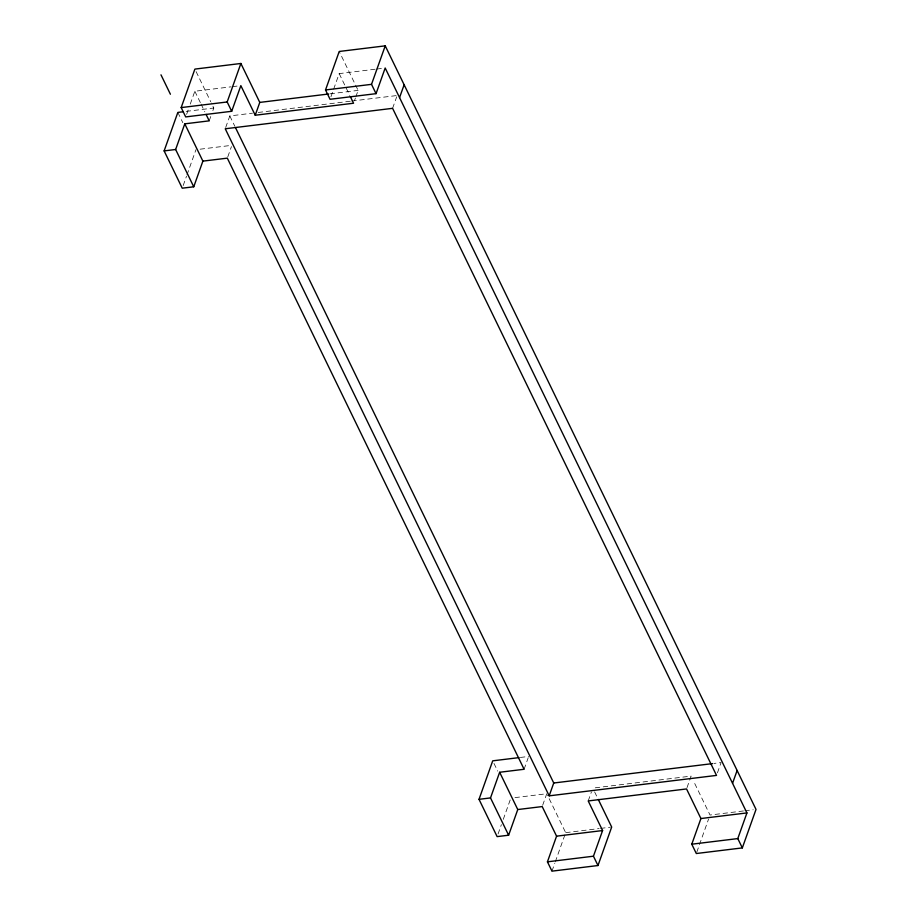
<?xml version="1.0" encoding="UTF-8"?>
<svg xmlns="http://www.w3.org/2000/svg" width="917" height="917" viewBox="0 0 917 917"><rect width="100%" height="100%" fill="white"/><g stroke="black" fill="none" stroke-linecap="round" stroke-linejoin="round"><path stroke-width="0.69" stroke-dasharray="4.58 3.44" d="M186.621 114.35L188.444 109.215M190.266 104.079L194.84 91.253L231.084 86.828M183.194 185.543L186.495 176.247M186.965 174.918L195.951 149.7M209.214 120.849L211.036 115.714M212.87 110.59L213.787 108.023L211.346 103.002M225.697 127.486L229.812 115.943L252.507 113.169M227.783 156.864L231.439 146.594M330.957 96.721L339.187 73.624L375.431 69.199M354.478 100.652L355.383 98.096M355.842 96.812L358.123 90.393L339.221 51.467M392.591 108.332L396.706 96.789M498.069 833.966L501.381 824.67M503.273 819.362L510.356 799.452M524.1 769.271L528.203 757.729M542.658 805.286L546.773 793.732M551.965 871.15L554.808 863.184M555.278 861.854L565.674 832.659L547.38 794.993M588.21 800.942L591.408 791.967M687.005 787.657L691.12 776.103L592.783 788.116M717.438 772.836L721.094 762.566L713.999 763.437M696.782 852.191L708.6 819.007M232.482 86.656L238.053 85.969M376.83 69.027L382.4 68.339M186.14 111.393L213.787 108.023M330.028 93.821L358.123 90.393M258.181 112.47L350.363 101.214M351.773 101.042L397.164 95.506M200.101 149.196L230.511 145.482M520.375 757.453L528.662 756.445M514.976 797.618L545.386 793.904M565.674 832.659L599.133 828.567M600.532 828.406L610.286 827.214M743.481 810.949L710.022 815.03L693.561 781.124M744.868 810.777L753.235 809.757M339.187 73.624L349.813 95.506M594.606 791.887L597.655 798.157M229.812 115.943L234.809 126.237M196.1 71.606L210.738 101.741M194.84 91.253L200.468 102.83M201.087 104.125L204.835 111.84M177.841 112.413L182.838 122.695M493.965 763.403L497.713 771.117"/><path stroke-width="1.38" d="M206.084 114.419L209.214 120.849L184.775 123.841L202.886 161.128L193.751 186.793L182.242 188.191L164.132 150.904L177.841 112.413L183.366 111.736M255.224 115.233L240.85 85.636L231.703 111.289L185.704 116.918L181.176 107.587L194.885 69.096L240.884 63.479L259.786 102.406L255.224 115.233L353.561 103.22L350.432 96.789M193.751 186.793L175.64 149.494L184.775 123.841M231.703 111.289L227.175 101.97L240.884 63.479M742.323 847.904L737.795 838.585L746.931 812.921L385.186 68.007L376.05 93.66L330.051 99.288L325.524 89.958L339.221 51.467L385.232 45.85L756.021 809.413L742.323 847.904L696.312 853.521L691.785 844.202L700.92 818.537L686.546 788.941L588.21 800.942L602.584 830.55L593.448 856.203L597.976 865.533L551.965 871.15L547.438 861.831L556.573 836.166L542.199 806.57L517.761 809.551L508.626 835.215L497.129 836.613L479.018 799.326L492.716 760.835L518.988 757.625M376.05 93.66L371.523 84.341L385.232 45.85M399.56 97.603L404.133 84.777M508.626 835.215L490.515 797.916L499.65 772.263L524.1 769.271L227.324 158.148L202.886 161.128M549.18 795.841L225.238 128.77L392.591 108.332L716.521 775.404L549.18 795.841L553.742 783.003L235.44 127.532M597.976 865.533L611.685 827.042L598.262 799.418M732.557 783.313L737.119 770.486M181.176 107.587L227.175 101.97M325.524 89.958L371.523 84.341M259.786 102.406L328.63 93.992M164.132 150.904L175.64 149.494M553.742 783.003L712.589 763.609M479.018 799.326L490.515 797.916M556.573 836.166L602.584 830.55M700.92 818.537L746.931 812.921M547.438 861.831L593.448 856.203M691.785 844.202L737.795 838.585M160.979 74.827L170.402 94.233M499.65 772.263L517.761 809.551"/></g></svg>
